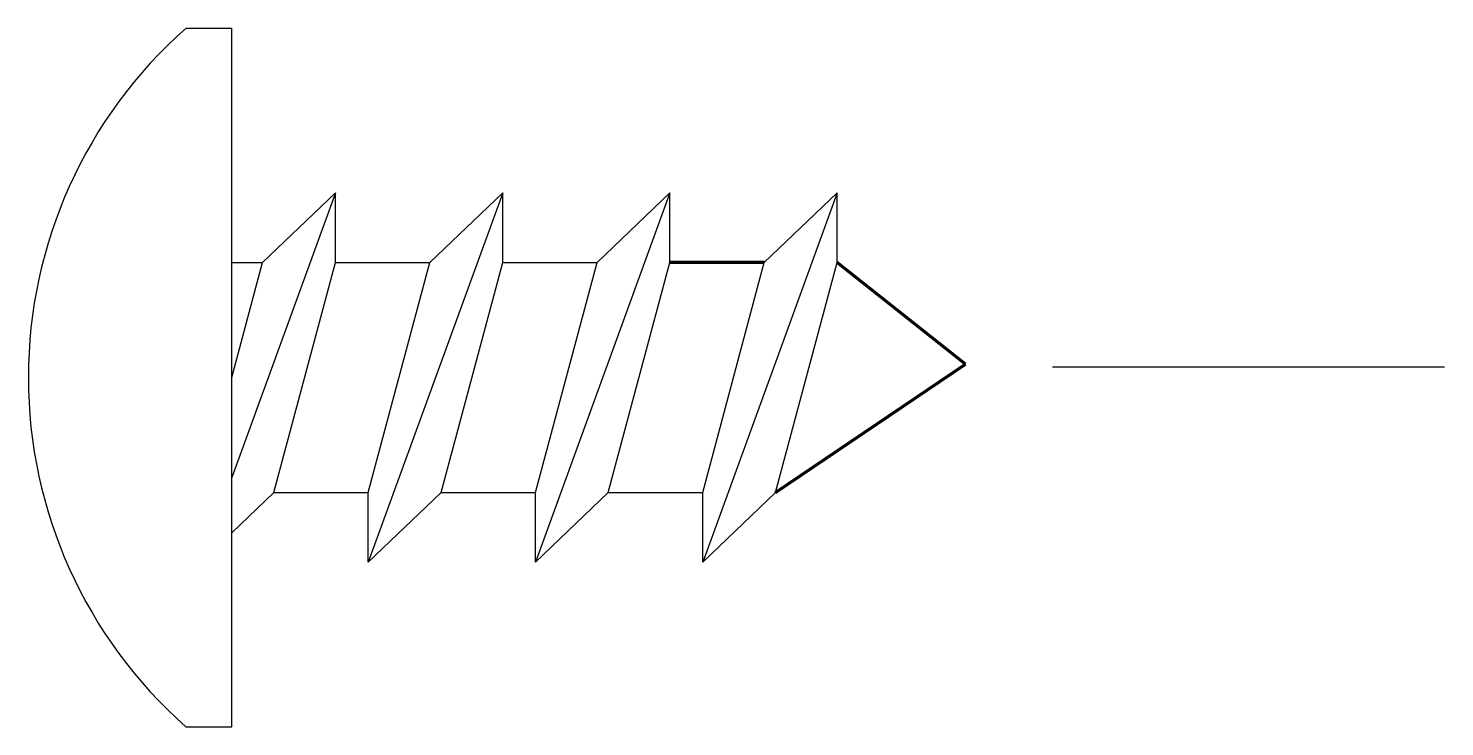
# Model space of a CAD drawing. Header units: centimetres. Extents: x 238 to 3379, y 203 to 1268.
# Drawn here: x 1802.571 to 1805.501, y 534.919 to 536.362 of the extents above; entities that cross this region are included whole.
import ezdxf

# ---------------------------------------------------------------- set-up
doc = ezdxf.new("R2010")
doc.units = ezdxf.units.CM
doc.header["$MEASUREMENT"] = 0
doc.layers.add('viti e cerniere', color=3, linetype='Continuous')

msp = doc.modelspace()

# ---------------------------------------------------------------- linework, layer by layer
at = {"layer": 'viti e cerniere'}
for p, q in [((1802.992, 535.8778), (1803.0556, 535.8778)), ((1803.2063, 535.8778), (1803.4015, 535.8778)), ((1803.5522, 535.8778), (1803.7473, 535.8778)), ((1804.6894, 535.6624), (1805.5006, 535.6624)), ((1803.079, 535.4027), (1803.2742, 535.4027)), ((1803.4248, 535.4027), (1803.62, 535.4027)), ((1803.7707, 535.4027), (1803.9659, 535.4027))]:
    msp.add_line(p, q, dxfattribs=at)
at = {"layer": 'viti e cerniere', "linetype": 'ByBlock', "lineweight": 100}
for p, q in [((1804.0932, 535.8778), (1803.898, 535.8778)), ((1804.5097, 535.668), (1804.2438, 535.8778)), ((1804.1165, 535.4027), (1804.5097, 535.668))]:
    msp.add_line(p, q, dxfattribs=at)
at = {"layer": 'viti e cerniere'}
msp.add_lwpolyline([(1802.992, 536.3619), (1802.8968, 536.3619, 0.451416), (1802.8968, 534.9185), (1802.992, 534.9185)], format="xyb", close=True, dxfattribs=at)
for points in [[(1802.992, 535.3193), (1803.079, 535.4027), (1803.2063, 535.8778), (1803.2063, 536.0221), (1802.992, 535.4332)], [(1802.992, 535.6402), (1803.0556, 535.8778), (1803.2063, 536.0221)], [(1803.2742, 535.2583), (1803.4248, 535.4027), (1803.5522, 535.8778), (1803.5522, 536.0221), (1803.2742, 535.2583), (1803.2742, 535.4027), (1803.4015, 535.8778), (1803.5522, 536.0221)], [(1803.62, 535.2583), (1803.7707, 535.4027), (1803.898, 535.8778), (1803.898, 536.0221), (1803.62, 535.2583), (1803.62, 535.4027), (1803.7473, 535.8778), (1803.898, 536.0221)], [(1803.9659, 535.2583), (1804.1165, 535.4027), (1804.2438, 535.8778), (1804.2438, 536.0221), (1803.9659, 535.2583), (1803.9659, 535.4027), (1804.0932, 535.8778), (1804.2438, 536.0221)]]:
    msp.add_lwpolyline(points, dxfattribs=at)

doc.saveas('drawing.dxf')
